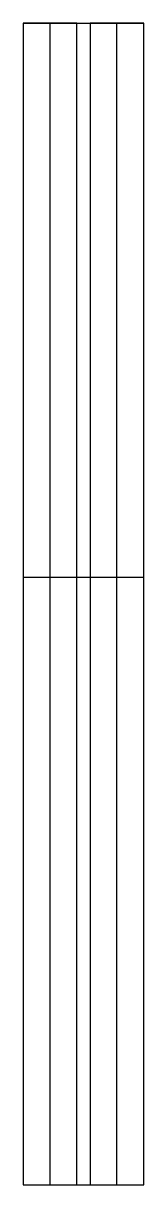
# Model space of a CAD drawing. Header units: inches. Extents: x 0 to 2.2, y 0 to 21.8.
import ezdxf

# ---------------------------------------------------------------- set-up
doc = ezdxf.new("R2010")
doc.units = ezdxf.units.IN
doc.header["$MEASUREMENT"] = 0
doc.layers.add('Default', color=18, linetype='Continuous', true_color=0x000000)

msp = doc.modelspace()

# ---------------------------------------------------------------- linework, layer by layer
at = {"layer": 'Default'}
for p, q in [((0, 21.757), (1, 21.757)), ((1, 21.757), (2.25, 21.757)), ((0, 11.379), (1, 11.379)), ((1, 11.379), (2.25, 11.379)), ((0, 0), (1, 0)), ((1, 0), (2.25, 0))]:
    msp.add_line(p, q, dxfattribs=at)
for points in [[(0, 0), (1, 0), (1, 21.757), (0, 21.757)], [(0, 0), (0.5, 0), (0.5, 21.757), (0, 21.757)], [(1.25, 0), (2.25, 0), (2.25, 21.757), (1.25, 21.757)], [(1.25, 0), (1.75, 0), (1.75, 21.757), (1.25, 21.757)]]:
    msp.add_lwpolyline(points, close=True, dxfattribs=at)

doc.saveas('drawing.dxf')
